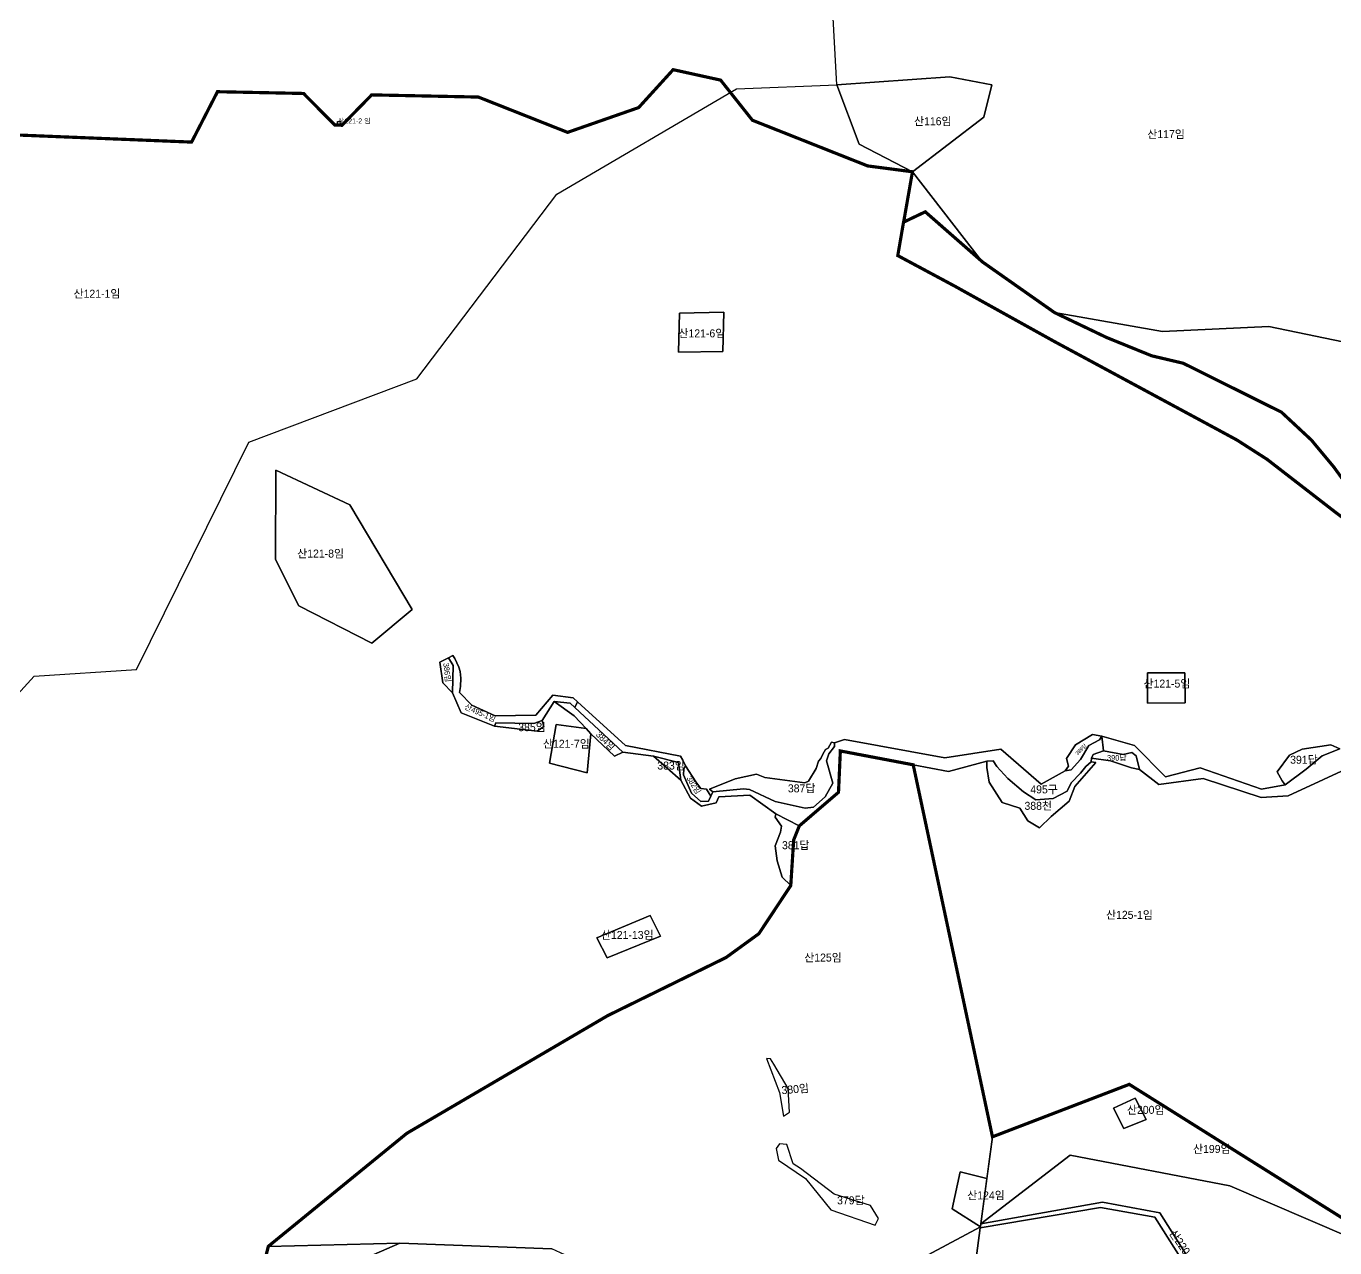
# Model space of a CAD drawing. Header units: metres. Extents: x 245462 to 249549, y 373212 to 377851.
# Drawn here: x 247073 to 247891, y 375396 to 376159 of the extents above; entities that cross this region are included whole.
import ezdxf

# ---------------------------------------------------------------- set-up
doc = ezdxf.new("R2010")
doc.units = ezdxf.units.M
doc.linetypes.add('boundary', pattern=[170, 150, -4, 4, -4, 4, -4])
for name, color, linetype in [('-00-경계_369-1 369 매입(20240430)', 7, 'Continuous'), ('-00-도시계획도로 현황측량경계', 7, 'Continuous'), ('00_지번', 6, 'Continuous'), ('00_지적', 6, 'Continuous')]:
    doc.layers.add(name, color=color, linetype=linetype)
doc.styles.get("Standard").update_dxf_attribs({"font": ''})
doc.styles.get('Standard').set_extended_font_data('Gulim')

msp = doc.modelspace()

# ---------------------------------------------------------------- linework, layer by layer
at = {"layer": '-00-경계_369-1 369 매입(20240430)', "color": 1, "linetype": 'boundary', "const_width": 2}
for points in [[(247920.54, 375833.51), (247890.52, 375856.23), (247848.72, 375888.58), (247829.98, 375900.59), (247816.46, 375907.92), (247715.71, 375962.27), (247653.64, 375996.77), (247617.97, 376015.9), (247619.76, 376026.28), (247621.57, 376036.8), (247621.63, 376036.82), (247627.14, 376068.3), (247599.16, 376071.95), (247527.12, 376100.51), (247507.25, 376125.59), (247477.59, 376132.12), (247456.04, 376108.43), (247411.62, 376092.93), (247355.84, 376115), (247289.18, 376116.36), (247270.61, 376097.36), (247266.06, 376097.56), (247246.6, 376117.24), (247192.81, 376118.34), (247176.61, 376086.85), (247012.73, 376093.52)], [(247203.28, 375312.14), (247224.58, 375396.6), (247311.17, 375467.27), (247410.96, 375525.74), (247436.6, 375540.77), (247510.67, 375577.16), (247531.16, 375592.03), (247551.09, 375622.11), (247552.9, 375650.56), (247556.44, 375659.42), (247580.93, 375680.43), (247582.08, 375706.26), (247627.62, 375697.6), (247677.15, 375465.06), (247762.65, 375497.85), (247906.75, 375407.4), (247970.65, 375431.04), (247988.21, 375398.94), (248018.73, 375378.17)]]:
    msp.add_lwpolyline(points, dxfattribs=at)
at = {"layer": '-00-도시계획도로 현황측량경계', "color": 5, "linetype": 'boundary', "const_width": 2}
msp.add_lwpolyline([(247920.54, 375833.51), (247890.52, 375856.23), (247848.72, 375888.58), (247829.98, 375900.59), (247816.46, 375907.92), (247715.71, 375962.27), (247653.64, 375996.77), (247617.97, 376015.9), (247621.57, 376036.8), (247635.15, 376043.26), (247670.96, 376011.89), (247715.92, 375980.29), (247748.5, 375964.7), (247776.72, 375953.24), (247796.34, 375948.62), (247857.75, 375918.03), (247876.46, 375900.6), (247890.48, 375883.74), (247901, 375869.23)], dxfattribs=at)
at = {"layer": '00_지적', "linetype": 'Continuous'}
for points in [[(247908.23, 375959.51), (247849.82, 375971.55), (247783.33, 375968.41), (247715.92, 375980.29), (247670.96, 376011.89), (247627.14, 376068.3), (247671.82, 376102.52), (247676.74, 376122.55), (247650.57, 376127.71), (247579.86, 376122.69), (247569.54, 376312.59)], [(247627.14, 376068.3), (247593.75, 376085.62), (247579.86, 376122.69), (247650.57, 376127.71), (247676.74, 376122.55), (247671.82, 376102.52), (247627.14, 376068.3)], [(246684.47, 375384.82), (246674.38, 375431.98), (246676.95, 375451.76), (246682.09, 375491.24), (246731.47, 375565.84), (246752.1, 375611.08), (246809, 375624.12), (246820.42, 375668.72), (246925.35, 375674.12), (247021.47, 375690.86), (247078.26, 375753.08), (247142.18, 375757.18), (247212.37, 375899.35), (247317.35, 375938.85), (247404.83, 376054.36), (247517.09, 376120.16), (247579.86, 376122.69)], [(247579.86, 376122.69), (247593.75, 376085.62), (247627.14, 376068.3), (247670.96, 376011.89), (247715.92, 375980.29), (247783.33, 375968.41), (247849.82, 375971.55), (247908.23, 375959.51)], [(247269.79, 376099.62), (247269.76, 376098), (247267.85, 376097.98), (247267.91, 376099.62), (247269.79, 376099.62)], [(247480.99, 375955.43), (247481.6, 375979.91), (247509.16, 375980.59), (247508.61, 375956), (247480.99, 375955.43)], [(247480.99, 375955.43), (247508.61, 375956), (247509.16, 375980.59), (247481.6, 375979.91), (247480.99, 375955.43)], [(247289.31, 375773.56), (247243.6, 375796.95), (247229.09, 375826.01), (247229.3, 375881.69), (247275.59, 375860.15), (247314.41, 375794.6), (247289.31, 375773.56)], [(247289.31, 375773.56), (247314.41, 375794.6), (247275.59, 375860.15), (247229.3, 375881.69), (247229.09, 375826.01), (247243.6, 375796.95), (247289.31, 375773.56)], [(247894.26, 375707.57), (247888.62, 375710.13), (247870.6, 375707.44), (247862.72, 375703.53), (247855.06, 375693.17), (247858.14, 375687.64), (247860.16, 375685.13), (247845.28, 375682.4), (247806.99, 375695.78), (247785.29, 375690.17), (247765.82, 375709.73), (247745.43, 375715.47), (247739.76, 375716.59), (247728.95, 375710.06), (247723.44, 375701.52), (247724.76, 375696.67), (247722.68, 375693.86), (247707.64, 375685.48), (247682.35, 375707.39), (247647.4, 375702.01), (247584.7, 375713.45), (247578.45, 375711.42), (247576.64, 375711.85), (247574.4, 375708.02), (247572.76, 375707.17), (247571.11, 375704.22), (247569.95, 375701.57), (247568.45, 375699.9), (247567, 375695.19), (247562.17, 375687.36), (247559.98, 375686.3), (247534.85, 375689.63), (247529.65, 375691.79), (247516.37, 375688.83), (247500.28, 375682.45), (247502.42, 375680.64), (247501.15, 375678.05), (247498.53, 375682.34), (247494.82, 375682.83), (247491.66, 375686.99), (247485.24, 375696.98), (247483.69, 375700.51), (247482.12, 375702.94), (247447.77, 375709.77), (247417.85, 375736.96), (247415.2, 375739.37), (247402.45, 375741.13), (247391.72, 375728.67), (247366.29, 375728.12), (247351.83, 375734.89), (247344.07, 375742.78), (247344.59, 375746.57), (247344.82, 375751.68), (247344.55, 375755.95), (247343.61, 375758.59), (247341.11, 375763.98), (247339.98, 375765.89), (247337.08, 375764.42), (247331.86, 375761.77), (247333.68, 375748.94), (247339.63, 375742.58), (247345, 375730.16), (247365.94, 375721.74), (247392.61, 375718.71), (247396.69, 375721.52), (247395.74, 375725.39), (247403.22, 375737.24), (247415.81, 375728.14), (247423.17, 375720.24), (247404.47, 375722.82), (247400.33, 375698.71), (247423.82, 375692.6), (247426.14, 375717.05), (247440.91, 375703.03), (247446.1, 375705.5), (247465.4, 375702.92), (247482.36, 375687.99), (247488.47, 375676.8), (247495.23, 375671.75), (247504.41, 375673.86), (247506.17, 375677.62), (247525.48, 375678.72), (247541.76, 375666.97), (247541.28, 375664.84), (247545.22, 375659.21), (247544.6, 375655.48), (247541.43, 375646.96), (247542.53, 375637.49), (247545.8, 375627.28), (247551.09, 375622.11), (247531.16, 375592.03), (247510.67, 375577.16), (247436.6, 375540.77), (247311.17, 375467.27), (247224.58, 375396.6), (247203.28, 375312.14)], [(247337.08, 375764.42), (247339.98, 375765.89), (247341.11, 375763.98), (247343.61, 375758.59), (247344.55, 375755.95), (247344.82, 375751.68), (247344.59, 375746.57), (247344.07, 375742.78), (247351.83, 375734.89), (247366.29, 375728.12), (247391.72, 375728.67), (247402.45, 375741.13), (247415.2, 375739.37), (247417.85, 375736.96), (247416.17, 375733.37), (247413.13, 375736.2), (247403.22, 375737.24), (247395.74, 375725.39), (247390.53, 375723.46), (247366.81, 375723.91), (247365.94, 375721.74), (247345, 375730.16), (247339.63, 375742.58), (247340.13, 375759.66), (247337.08, 375764.42)], [(247337.08, 375764.42), (247340.13, 375759.66), (247339.63, 375742.58), (247333.68, 375748.94), (247331.86, 375761.77), (247337.08, 375764.42)], [(247774.1, 375736.1), (247774.03, 375755.01), (247797.29, 375755.1), (247797.48, 375736.26), (247774.1, 375736.1)], [(247774.1, 375736.1), (247797.48, 375736.26), (247797.29, 375755.1), (247774.03, 375755.01), (247774.1, 375736.1)], [(247416.17, 375733.37), (247446.1, 375705.5), (247440.91, 375703.03), (247426.14, 375717.05), (247423.17, 375720.24), (247415.81, 375728.14), (247403.22, 375737.24), (247413.13, 375736.2), (247416.17, 375733.37)], [(247417.85, 375736.96), (247447.77, 375709.77), (247482.12, 375702.94), (247483.69, 375700.51), (247485.24, 375696.98), (247484.36, 375695.07), (247484.13, 375691.29), (247489.12, 375679.93), (247494.81, 375674.64), (247499.68, 375674.95), (247501.15, 375678.05), (247502.42, 375680.64), (247521.51, 375682.6), (247525.2, 375682.24), (247541.26, 375674.62), (247560.08, 375670.51), (247565.27, 375671.16), (247572.57, 375677.48), (247577.32, 375686.1), (247573.5, 375700.11), (247574.98, 375704.51), (247578.35, 375709.13), (247578.45, 375711.42), (247584.7, 375713.45), (247647.4, 375702.01), (247682.35, 375707.39), (247707.64, 375685.48), (247722.68, 375693.86), (247726.33, 375694.45), (247732.1, 375700.87), (247737.46, 375709.71), (247744.02, 375713.24), (247745.43, 375715.47), (247746.63, 375706.43), (247740.11, 375704.03), (247738.96, 375701.79), (247738.9, 375699.46), (247735.45, 375696.45), (247732.1, 375692.29), (247726.27, 375686.24), (247723.84, 375681.14), (247715.04, 375676.45), (247704.19, 375675.8), (247696.62, 375680.63), (247686.77, 375689.03), (247679.98, 375696.58), (247677.66, 375700.18), (247673.73, 375699.82), (247649.65, 375693.41), (247627.62, 375697.6), (247582.08, 375706.26), (247580.93, 375680.43), (247556.44, 375659.42), (247541.76, 375666.97), (247525.48, 375678.72), (247506.17, 375677.62), (247504.41, 375673.86), (247495.23, 375671.75), (247488.47, 375676.8), (247482.36, 375687.99), (247480.84, 375699.09), (247465.4, 375702.92), (247446.1, 375705.5), (247416.17, 375733.37), (247417.85, 375736.96)], [(247365.94, 375721.74), (247366.81, 375723.91), (247390.53, 375723.46), (247395.74, 375725.39), (247396.69, 375721.52), (247392.61, 375718.71), (247365.94, 375721.74)], [(247426.14, 375717.05), (247423.82, 375692.6), (247400.33, 375698.71), (247404.47, 375722.82), (247423.17, 375720.24), (247426.14, 375717.05)], [(247722.68, 375693.86), (247724.76, 375696.67), (247723.44, 375701.52), (247728.95, 375710.06), (247739.76, 375716.59), (247745.43, 375715.47), (247744.02, 375713.24), (247737.46, 375709.71), (247732.1, 375700.87), (247726.33, 375694.45), (247722.68, 375693.86)], [(247578.45, 375711.42), (247578.35, 375709.13), (247574.98, 375704.51), (247573.5, 375700.11), (247577.32, 375686.1), (247572.57, 375677.48), (247565.27, 375671.16), (247560.08, 375670.51), (247541.26, 375674.62), (247525.2, 375682.24), (247521.51, 375682.6), (247502.42, 375680.64), (247500.28, 375682.45), (247516.37, 375688.83), (247529.65, 375691.79), (247534.85, 375689.63), (247559.98, 375686.3), (247562.17, 375687.36), (247567, 375695.19), (247568.45, 375699.9), (247569.95, 375701.57), (247571.11, 375704.22), (247572.76, 375707.17), (247574.4, 375708.02), (247576.64, 375711.85), (247578.45, 375711.42)], [(247906.19, 375698.56), (247861.87, 375678.19), (247845, 375677.1), (247808.73, 375689.13), (247781.09, 375685.29), (247768.94, 375694.65), (247767.03, 375703.18), (247764.27, 375705.35), (247758.78, 375704.11), (247746.63, 375706.43), (247745.43, 375715.47), (247765.82, 375709.73), (247785.29, 375690.17), (247806.99, 375695.78), (247845.28, 375682.4), (247860.16, 375685.13), (247873.17, 375694.97), (247883.23, 375703.15), (247894.26, 375707.57)], [(247860.16, 375685.13), (247858.14, 375687.64), (247855.06, 375693.17), (247862.72, 375703.53), (247870.6, 375707.44), (247888.62, 375710.13), (247894.26, 375707.57), (247883.23, 375703.15), (247873.17, 375694.97), (247860.16, 375685.13)], [(247556.44, 375659.42), (247580.93, 375680.43), (247582.08, 375706.26), (247627.62, 375697.6), (247677.15, 375465.06), (247673.64, 375438.94), (247656.91, 375443.09), (247651.92, 375420.12), (247669.6, 375408.86), (247531.74, 375335.09), (247401.86, 375394.94), (247306.82, 375398.5), (247224.58, 375396.6), (247311.17, 375467.27), (247436.6, 375540.77), (247510.67, 375577.16), (247531.16, 375592.03), (247551.09, 375622.11), (247552.9, 375650.56), (247556.44, 375659.42)], [(247465.4, 375702.92), (247480.84, 375699.09), (247482.36, 375687.99), (247465.4, 375702.92)], [(247906.75, 375407.4), (247762.65, 375497.85), (247677.15, 375465.06), (247627.62, 375697.6), (247649.65, 375693.41), (247673.73, 375699.82), (247673.57, 375695.93), (247675.1, 375686.85), (247683.12, 375674.14), (247694.17, 375670.58), (247699.35, 375662.57), (247706.49, 375658.15), (247713.77, 375665.37), (247725.06, 375674.93), (247728.64, 375684.04), (247741.75, 375699.01), (247738.9, 375699.46), (247738.96, 375701.79)], [(247673.73, 375699.82), (247677.66, 375700.18), (247679.98, 375696.58), (247686.77, 375689.03), (247696.62, 375680.63), (247704.19, 375675.8), (247715.04, 375676.45), (247723.84, 375681.14), (247726.27, 375686.24), (247732.1, 375692.29), (247735.45, 375696.45), (247738.9, 375699.46), (247741.75, 375699.01), (247728.64, 375684.04), (247725.06, 375674.93), (247713.77, 375665.37), (247706.49, 375658.15), (247699.35, 375662.57), (247694.17, 375670.58), (247683.12, 375674.14), (247675.1, 375686.85), (247673.57, 375695.93), (247673.73, 375699.82)], [(247746.63, 375706.43), (247758.78, 375704.11), (247764.27, 375705.35), (247767.03, 375703.18), (247768.94, 375694.65), (247764.14, 375695.75), (247750.97, 375700.09), (247738.96, 375701.79), (247740.11, 375704.03), (247746.63, 375706.43)], [(247738.96, 375701.79), (247750.97, 375700.09), (247764.14, 375695.75), (247768.94, 375694.65), (247781.09, 375685.29), (247808.73, 375689.13), (247845, 375677.1), (247861.87, 375678.19), (247906.19, 375698.56)], [(247501.15, 375678.05), (247499.68, 375674.95), (247494.81, 375674.64), (247489.12, 375679.93), (247484.13, 375691.29), (247484.36, 375695.07), (247485.24, 375696.98), (247491.66, 375686.99), (247494.82, 375682.83), (247498.53, 375682.34), (247501.15, 375678.05)], [(247541.76, 375666.97), (247556.44, 375659.42), (247552.9, 375650.56), (247551.09, 375622.11), (247545.8, 375627.28), (247542.53, 375637.49), (247541.43, 375646.96), (247544.6, 375655.48), (247545.22, 375659.21), (247541.28, 375664.84), (247541.76, 375666.97)], [(247436.36, 375577.03), (247429.9, 375589.48), (247463.22, 375603.42), (247469.67, 375590.43), (247436.36, 375577.03)], [(247436.36, 375577.03), (247469.67, 375590.43), (247463.22, 375603.42), (247429.9, 375589.48), (247436.36, 375577.03)], [(247546.47, 375478.07), (247550.26, 375480.43), (247549.4, 375495.26), (247540.53, 375510.44), (247538.38, 375513.72), (247535.93, 375513.94), (247544.05, 375492.67), (247546.47, 375478.07)], [(247669.84, 375410.65), (247677.15, 375465.06), (247762.65, 375497.85), (247906.75, 375407.4), (247970.65, 375431.04), (247988.21, 375398.94), (248018.73, 375378.17), (247924.78, 375391.66), (247825.52, 375434.51), (247725.66, 375453.65), (247669.84, 375410.65)], [(247759.16, 375470.16), (247752.83, 375483.03), (247766.39, 375489.22), (247773.28, 375475.85), (247759.16, 375470.16)], [(247759.16, 375470.16), (247773.28, 375475.85), (247766.39, 375489.22), (247752.83, 375483.03), (247759.16, 375470.16)], [(247603.77, 375409.92), (247605.96, 375414.08), (247601.01, 375422.11), (247578.3, 375429.19), (247557.09, 375445.34), (247552.66, 375448.22), (247548.67, 375460.27), (247544.05, 375460.77), (247541.9, 375457.83), (247543.5, 375450.43), (247560.24, 375438.95), (247576.16, 375419.36), (247603.77, 375409.92)], [(247797.89, 375392.13), (247781.77, 375417.53), (247746.01, 375424.27), (247669.84, 375410.65), (247725.66, 375453.65), (247825.52, 375434.51), (247924.78, 375391.66)], [(247673.64, 375438.94), (247669.84, 375410.65), (247669.6, 375408.86), (247651.92, 375420.12), (247656.91, 375443.09), (247673.64, 375438.94)], [(247669.84, 375410.65), (247746.01, 375424.27), (247781.77, 375417.53), (247797.89, 375392.13), (247795.93, 375387.51), (247778.62, 375414.84), (247744.7, 375420.95), (247669.51, 375408.2), (247669.84, 375410.65)], [(247669.51, 375408.2), (247744.7, 375420.95), (247778.62, 375414.84), (247795.93, 375387.51)], [(247669.6, 375408.86), (247669.51, 375408.2), (247664.61, 375371.74), (247569.81, 375318.93), (247533.51, 375334.27), (247531.74, 375335.09), (247669.6, 375408.86)], [(247664.61, 375371.74), (247669.51, 375408.2)], [(247204.12, 375308.3), (247203.28, 375312.14), (247224.58, 375396.6), (247306.82, 375398.5), (247241.8, 375370.26), (247204.12, 375308.3)], [(247241.8, 375370.26), (247306.82, 375398.5), (247401.86, 375394.94)]]:
    msp.add_lwpolyline(points, dxfattribs=at)

# ---------------------------------------------------------------- texts
at = {"layer": '00_지번', "attachment_point": 7}
for s, insert, char_height in [('산121-2 임', (247268.03, 376098.19), 3.15), ('산116임', (247628.12, 376096.92), 5), ('산117임', (247773.91, 376088.85), 5), ('산121-1임', (247102.84, 375989.1), 5), ('산121-6임', (247480.9, 375964.32), 5), ('산121-8임', (247242.62, 375826.68), 5), ('산121-5임', (247771.55, 375745.4), 5), ('385임', (247380.78, 375718.16), 5), ('산121-7임', (247396.19, 375707.78), 5), ('383임', (247467.68, 375694.17), 5), ('390답', (247748.77, 375699.91), 3.5), ('391답', (247863.2, 375697.83), 5), ('387답', (247549.29, 375679.93), 5), ('495구', (247700.8, 375679.18), 5), ('388천', (247697.16, 375669.05), 5), ('381답', (247545.62, 375644.41), 5), ('산125-1임', (247748.11, 375600.85), 5), ('산121-13임', (247432.44, 375588.28), 5), ('산125임', (247559.5, 375574.15), 5), ('산200임', (247761.2, 375478.95), 5), ('산199임', (247802.49, 375454.5), 5), ('산124임', (247661.38, 375425.49), 5), ('379답', (247580.04, 375422.41), 5)]:
    msp.add_mtext(s, dxfattribs=dict(at, insert=insert, char_height=char_height))
for s, insert, char_height, rotation in [('386임', (247333.58, 375761.07), 3.5, 276.84681), ('산495-1임', (247346.68, 375732.34), 3.5, 336.24469), ('384임', (247428.7, 375715.82), 4, 315.01727), ('389답', (247730.53, 375703.24), 2.35, 44.33171), ('382임', (247485.51, 375689.06), 3.5, 302.02013), ('380임', (247545.57, 375491.19), 5, 5), ('산220 구', (247786.85, 375404.65), 5, 304)]:
    msp.add_mtext(s, dxfattribs=dict(at, insert=insert, char_height=char_height, rotation=rotation))

doc.saveas('drawing.dxf')
